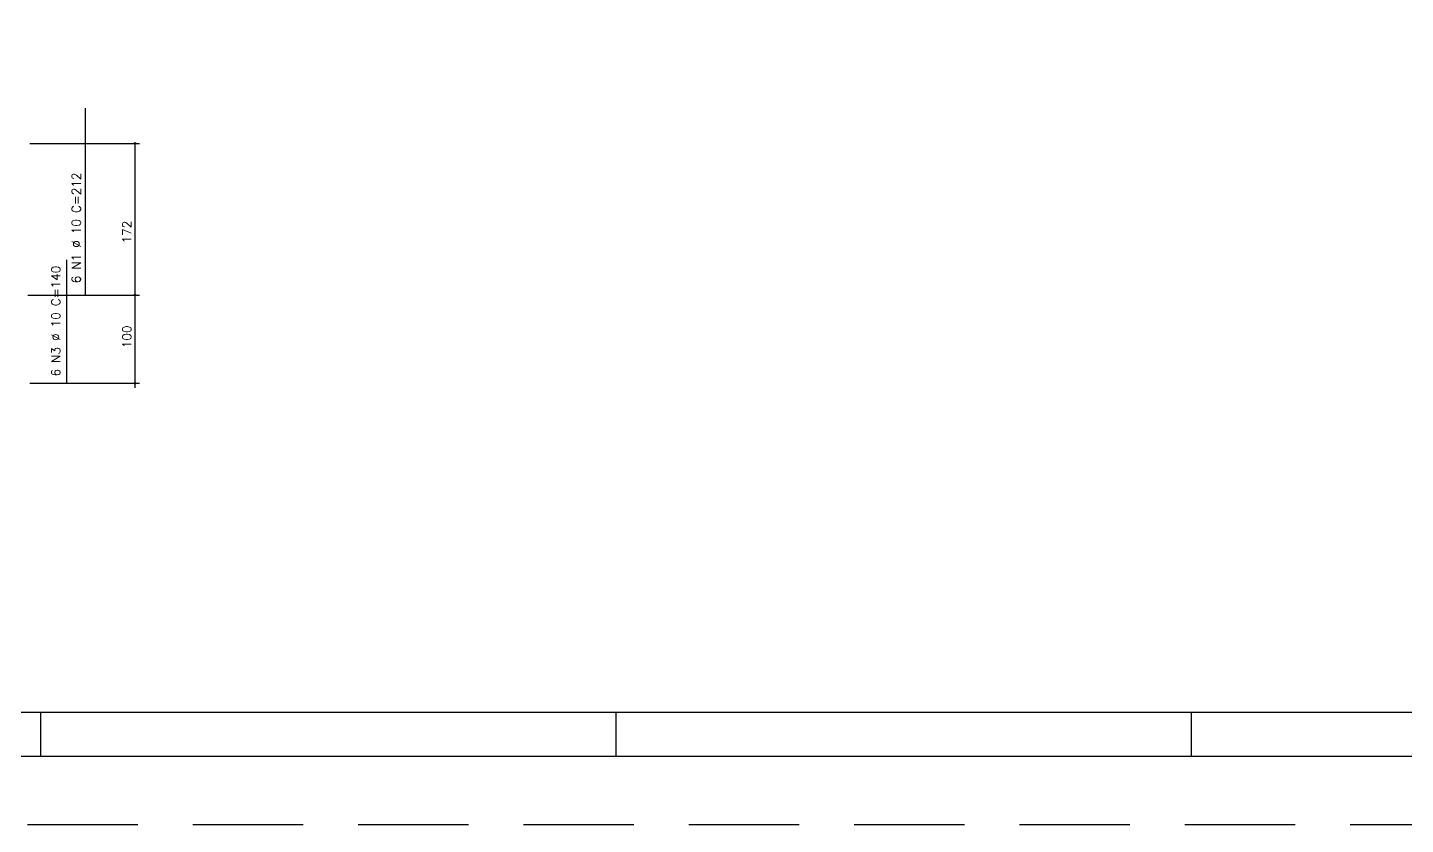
# Model space of a CAD drawing. Extents: x -1 to 122, y -1 to 61.
# Drawn here: x 47.69 to 78.94, y -1.45 to 16.62 of the extents above; entities that cross this region are included whole.
import ezdxf

# ---------------------------------------------------------------- set-up
doc = ezdxf.new("R2010")
doc.units = 0
doc.header["$MEASUREMENT"] = 0
doc.linetypes.add('HIDDEN', pattern=[0.375, 0.25, -0.125])
doc.layers.get('0').update_dxf_attribs({"linetype": 'CONTINUOUS'})
doc.layers.get('Defpoints').update_dxf_attribs({"linetype": 'CONTINUOUS'})
for name, color, linetype in [('ARQ_FOLHA', 7, 'CONTINUOUS'), ('PENA_02', 2, 'CONTINUOUS'), ('PENA_03', 3, 'CONTINUOUS'), ('PENA_05', 5, 'CONTINUOUS')]:
    doc.layers.add(name, color=color, linetype=linetype)
doc.styles.get("Standard").update_dxf_attribs({"font": 'ROMANS.SHX'})

# ---------------------------------------------------------------- blocks, each defined once
blk = doc.blocks.new('FOLHA A1+1 - 1102 X 594')
at = {"layer": 'ARQ_FOLHA', "color": 1}
for p, q in [((-718, 0), (-718, 10)), ((-587.5, 0), (-587.5, 10)), ((-457, 0), (-457, 10))]:
    blk.add_line(p, q, dxfattribs=at)
for points in [[(-1189, 0), (0, 0), (0, 594), (-1189, 594)], [(-1164, 10), (-10, 10), (-10, 584), (-1164, 584)]]:
    blk.add_lwpolyline(points, close=True, dxfattribs=at)
at = {"layer": 'Defpoints', "color": 8, "linetype": 'HIDDEN', "ltscale": 100}
blk.add_lwpolyline([(-1208.5, 609.5), (-1208.5, -15.5), (19.5, -15.5), (19.5, 609.5)], close=True, dxfattribs=at)

msp = doc.modelspace()

# ---------------------------------------------------------------- linework, layer by layer
at = {"layer": 'PENA_02', "linetype": 'Continuous'}
for centre, radius in [((50.124739, 13.996275), 0.02), ((50.124739, 13.996275), 0.01), ((50.124739, 10.556275), 0.02), ((50.124739, 10.556275), 0.01), ((50.124739, 8.556275), 0.02), ((50.124739, 8.556275), 0.01)]:
    msp.add_circle(centre, radius, dxfattribs=at)
at = {"layer": 'PENA_03', "linetype": 'Continuous'}
for p, q in [((47.735423, 13.996275), (50.224739, 13.996275)), ((50.124739, 8.455743), (50.124739, 13.996275)), ((47.693492, 10.556275), (50.224739, 10.556275)), ((47.735423, 8.556275), (50.224739, 8.556275))]:
    msp.add_line(p, q, dxfattribs=at)
at = {"layer": 'PENA_05', "linetype": 'Continuous'}
for p, q in [((49.000989, 10.553353), (49.000989, 14.796275)), ((48.575065, 8.556275), (48.575065, 11.356275))]:
    msp.add_line(p, q, dxfattribs=at)

# ---------------------------------------------------------------- block references
at = {"xscale": 0.09999999999999938, "yscale": 0.09999999999999938, "zscale": 0.09999999999999938}
msp.add_blockref('FOLHA A1+1 - 1102 X 594', (119.786331, 0.100435), dxfattribs=at)

# ---------------------------------------------------------------- texts
at = {"layer": 'PENA_03', "linetype": 'Continuous'}
for s, p in [('6 N1 %%c 10 C=212', (48.892764, 10.824069)), ('172', (50.039346, 11.728081)), ('6 N3 %%c 10 C=140', (48.427539, 8.711173)), ('100', (50.040961, 9.352522))]:
    msp.add_text(s, height=0.2, rotation=90, dxfattribs=at).set_placement(p)

doc.saveas('drawing.dxf')
